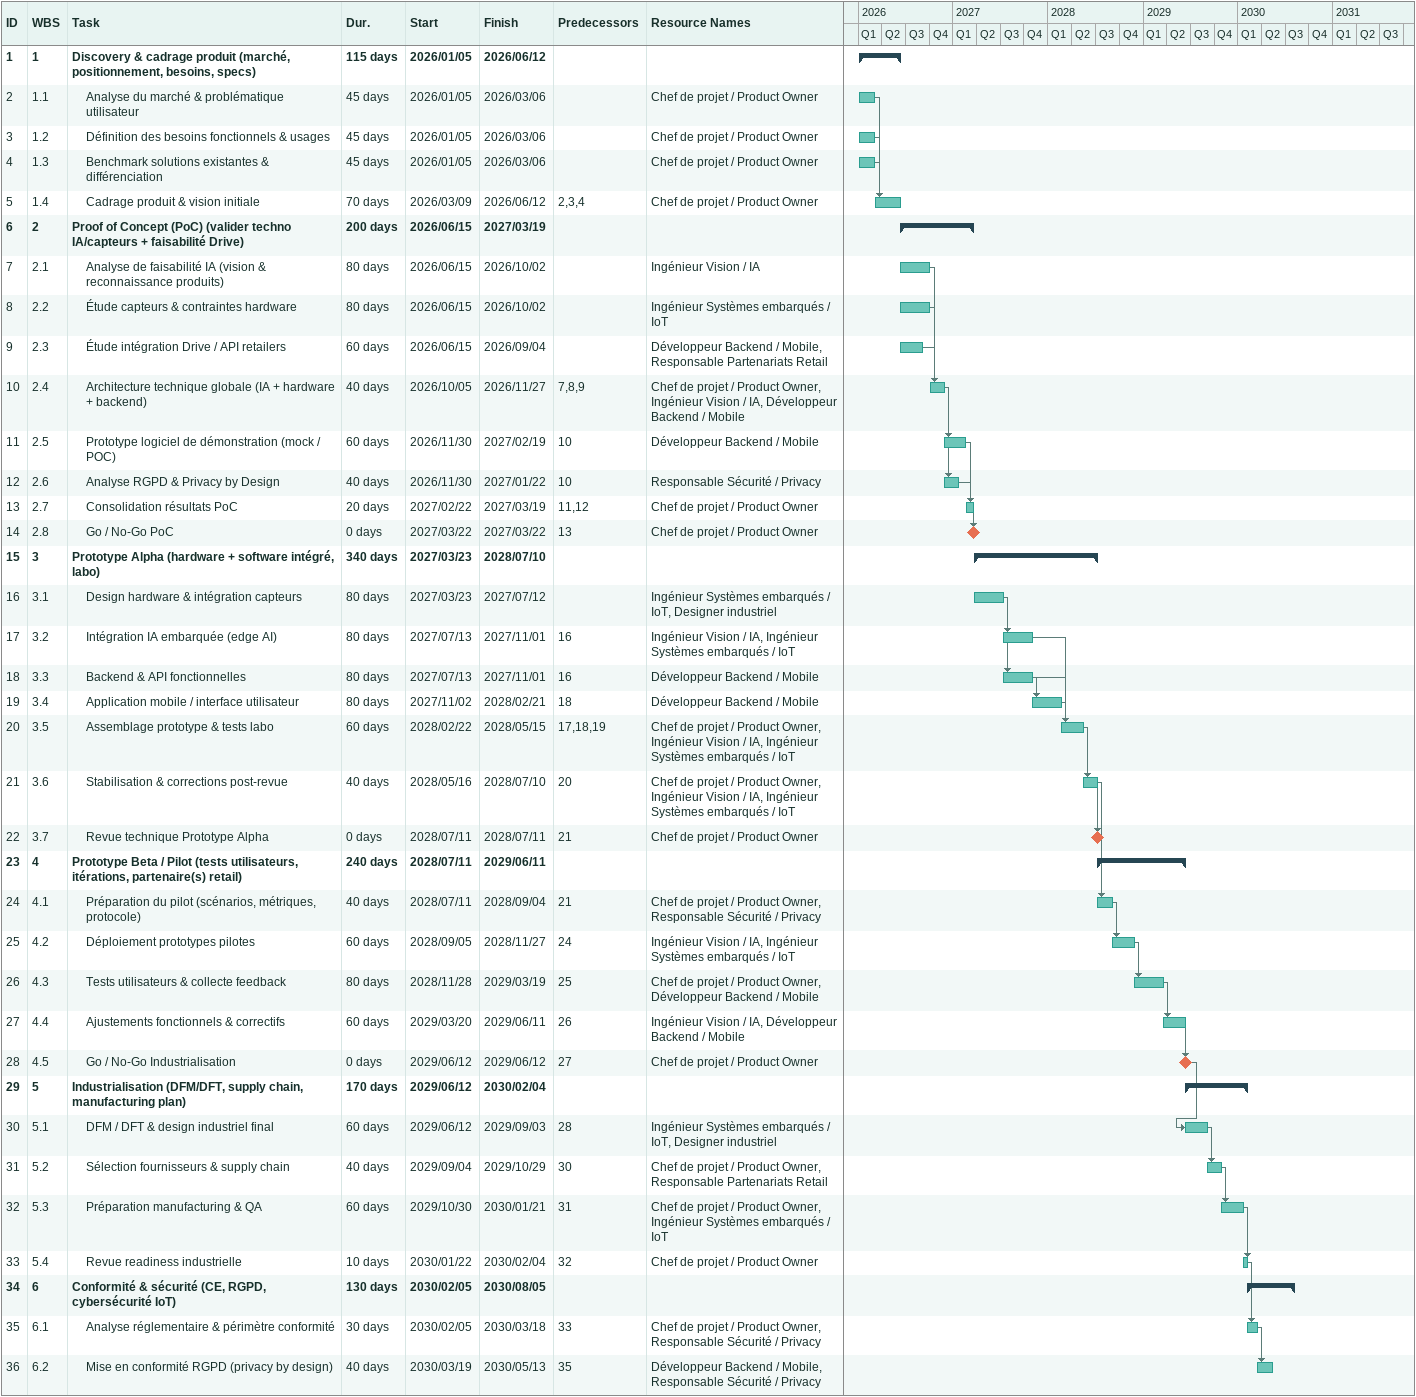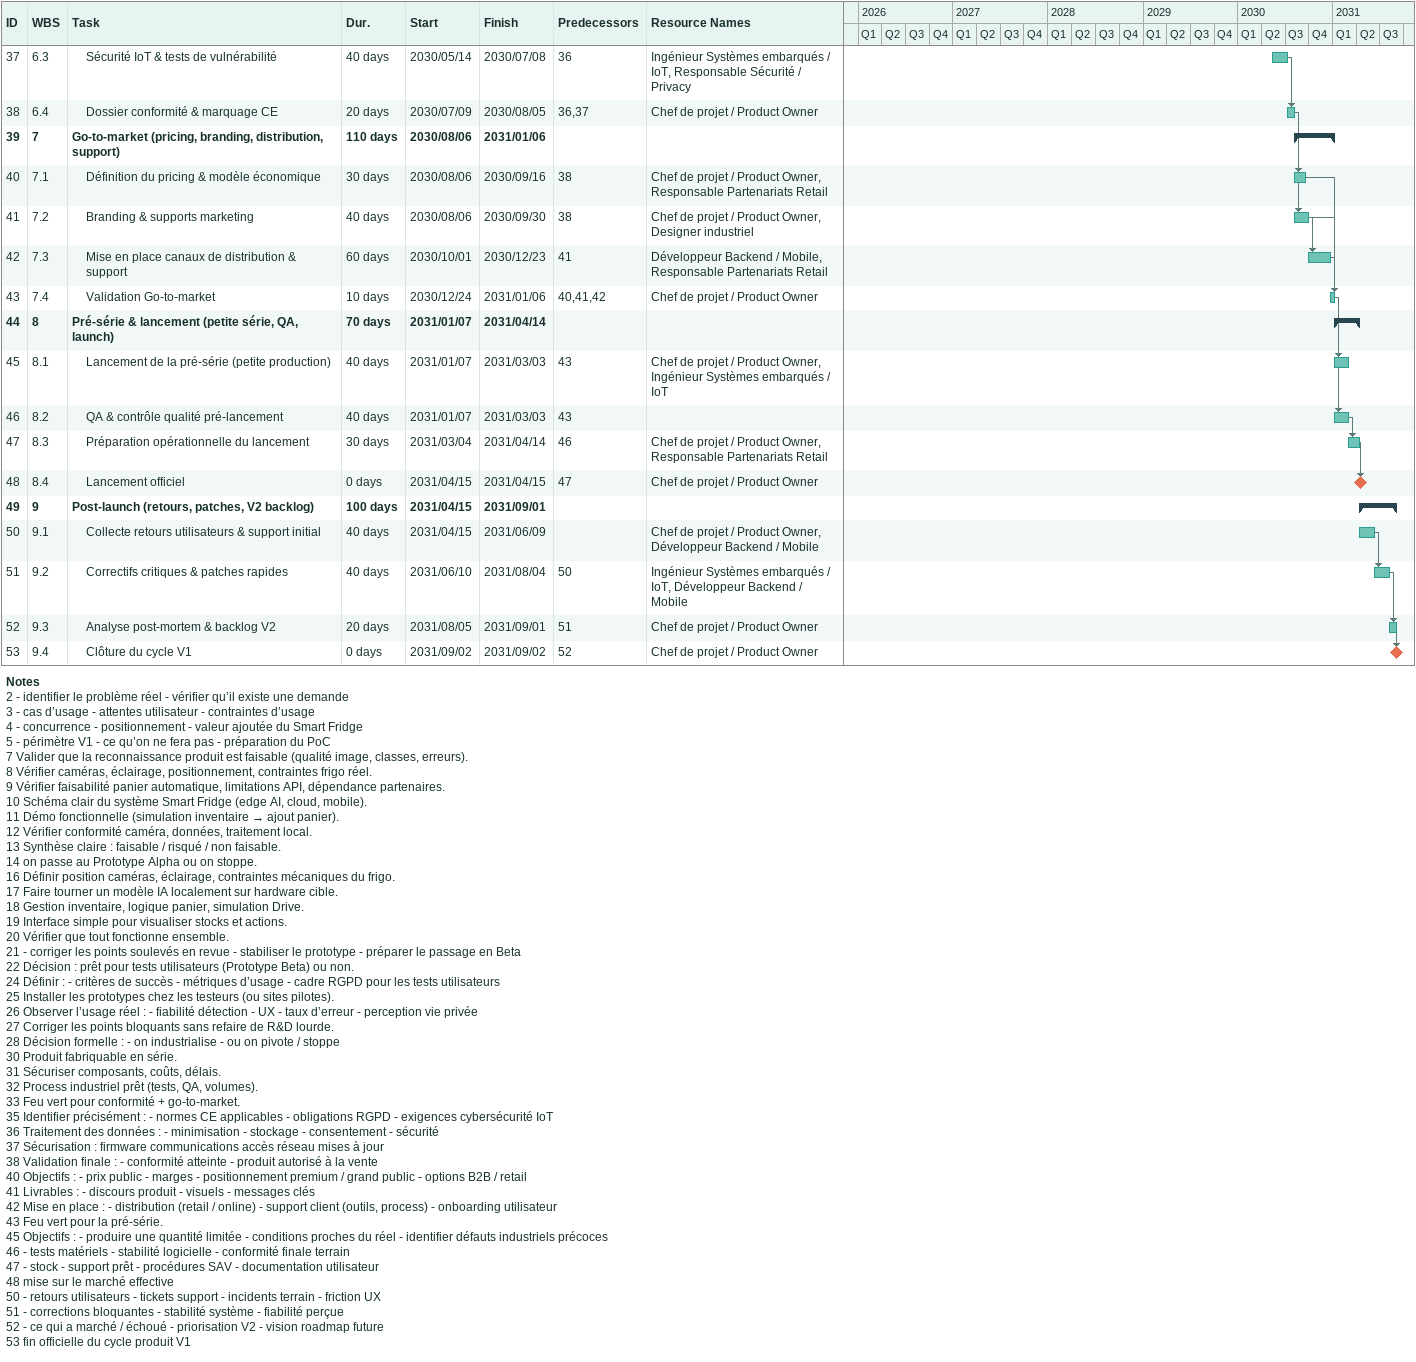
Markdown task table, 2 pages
| ID | WBS | Task | Duration | Start | Finish | Predecessors | Resources |
|---|---|---|---|---|---|---|---|
| 1 | 1 | **Discovery & cadrage produit (marché, positionnement, besoins, specs)** | 115d | 2026-01-05 | 2026-06-12 |  |  |
| 2 | 1.1 | Analyse du marché & problématique utilisateur | 45d | 2026-01-05 | 2026-03-06 |  | Chef de projet / Product Owner |
| 3 | 1.2 | Définition des besoins fonctionnels & usages | 45d | 2026-01-05 | 2026-03-06 |  | Chef de projet / Product Owner |
| 4 | 1.3 | Benchmark solutions existantes & différenciation | 45d | 2026-01-05 | 2026-03-06 |  | Chef de projet / Product Owner |
| 5 | 1.4 | Cadrage produit & vision initiale | 70d | 2026-03-09 | 2026-06-12 | 2, 3, 4 | Chef de projet / Product Owner |
| 6 | 2 | **Proof of Concept (PoC) (valider techno IA/capteurs + faisabilité Drive)** | 200d | 2026-06-15 | 2027-03-19 |  |  |
| 7 | 2.1 | Analyse de faisabilité IA (vision & reconnaissance produits) | 80d | 2026-06-15 | 2026-10-02 |  | Ingénieur Vision / IA |
| 8 | 2.2 | Étude capteurs & contraintes hardware | 80d | 2026-06-15 | 2026-10-02 |  | Ingénieur Systèmes embarqués / IoT |
| 9 | 2.3 | Étude intégration Drive / API retailers | 60d | 2026-06-15 | 2026-09-04 |  | Développeur Backend / Mobile, Responsable Partenariats Retail |
| 10 | 2.4 | Architecture technique globale (IA + hardware + backend) | 40d | 2026-10-05 | 2026-11-27 | 7, 8, 9 | Chef de projet / Product Owner, Ingénieur Vision / IA, Développeur Backend / Mobile |
| 11 | 2.5 | Prototype logiciel de démonstration (mock / POC) | 60d | 2026-11-30 | 2027-02-19 | 10 | Développeur Backend / Mobile |
| 12 | 2.6 | Analyse RGPD & Privacy by Design | 40d | 2026-11-30 | 2027-01-22 | 10 | Responsable Sécurité / Privacy |
| 13 | 2.7 | Consolidation résultats PoC | 20d | 2027-02-22 | 2027-03-19 | 11, 12 | Chef de projet / Product Owner |
| 14 | 2.8 | Go / No-Go PoC | 0d | 2027-03-22 | 2027-03-22 | 13 | Chef de projet / Product Owner |
| 15 | 3 | **Prototype Alpha (hardware + software intégré, labo)** | 340d | 2027-03-23 | 2028-07-10 |  |  |
| 16 | 3.1 | Design hardware & intégration capteurs | 80d | 2027-03-23 | 2027-07-12 |  | Ingénieur Systèmes embarqués / IoT, Designer industriel |
| 17 | 3.2 | Intégration IA embarquée (edge AI) | 80d | 2027-07-13 | 2027-11-01 | 16 | Ingénieur Vision / IA, Ingénieur Systèmes embarqués / IoT |
| 18 | 3.3 | Backend & API fonctionnelles | 80d | 2027-07-13 | 2027-11-01 | 16 | Développeur Backend / Mobile |
| 19 | 3.4 | Application mobile / interface utilisateur | 80d | 2027-11-02 | 2028-02-21 | 18 | Développeur Backend / Mobile |
| 20 | 3.5 | Assemblage prototype & tests labo | 60d | 2028-02-22 | 2028-05-15 | 17, 18, 19 | Chef de projet / Product Owner, Ingénieur Vision / IA, Ingénieur Systèmes embarqués / IoT |
| 21 | 3.6 | Stabilisation & corrections post-revue | 40d | 2028-05-16 | 2028-07-10 | 20 | Chef de projet / Product Owner, Ingénieur Vision / IA, Ingénieur Systèmes embarqués / IoT |
| 22 | 3.7 | Revue technique Prototype Alpha | 0d | 2028-07-11 | 2028-07-11 | 21 | Chef de projet / Product Owner |
| 23 | 4 | **Prototype Beta / Pilot (tests utilisateurs, itérations, partenaire(s) retail)** | 240d | 2028-07-11 | 2029-06-11 |  |  |
| 24 | 4.1 | Préparation du pilot (scénarios, métriques, protocole) | 40d | 2028-07-11 | 2028-09-04 | 21 | Chef de projet / Product Owner, Responsable Sécurité / Privacy |
| 25 | 4.2 | Déploiement prototypes pilotes | 60d | 2028-09-05 | 2028-11-27 | 24 | Ingénieur Vision / IA, Ingénieur Systèmes embarqués / IoT |
| 26 | 4.3 | Tests utilisateurs & collecte feedback | 80d | 2028-11-28 | 2029-03-19 | 25 | Chef de projet / Product Owner, Développeur Backend / Mobile |
| 27 | 4.4 | Ajustements fonctionnels & correctifs | 60d | 2029-03-20 | 2029-06-11 | 26 | Ingénieur Vision / IA, Développeur Backend / Mobile |
| 28 | 4.5 | Go / No-Go Industrialisation | 0d | 2029-06-12 | 2029-06-12 | 27 | Chef de projet / Product Owner |
| 29 | 5 | **Industrialisation (DFM/DFT, supply chain, manufacturing plan)** | 170d | 2029-06-12 | 2030-02-04 |  |  |
| 30 | 5.1 | DFM / DFT & design industriel final | 60d | 2029-06-12 | 2029-09-03 | 28 | Ingénieur Systèmes embarqués / IoT, Designer industriel |
| 31 | 5.2 | Sélection fournisseurs & supply chain | 40d | 2029-09-04 | 2029-10-29 | 30 | Chef de projet / Product Owner, Responsable Partenariats Retail |
| 32 | 5.3 | Préparation manufacturing & QA | 60d | 2029-10-30 | 2030-01-21 | 31 | Chef de projet / Product Owner, Ingénieur Systèmes embarqués / IoT |
| 33 | 5.4 | Revue readiness industrielle | 10d | 2030-01-22 | 2030-02-04 | 32 | Chef de projet / Product Owner |
| 34 | 6 | **Conformité & sécurité (CE, RGPD, cybersécurité IoT)** | 130d | 2030-02-05 | 2030-08-05 |  |  |
| 35 | 6.1 | Analyse réglementaire & périmètre conformité | 30d | 2030-02-05 | 2030-03-18 | 33 | Chef de projet / Product Owner, Responsable Sécurité / Privacy |
| 36 | 6.2 | Mise en conformité RGPD (privacy by design) | 40d | 2030-03-19 | 2030-05-13 | 35 | Développeur Backend / Mobile, Responsable Sécurité / Privacy |
| 37 | 6.3 | Sécurité IoT & tests de vulnérabilité | 40d | 2030-05-14 | 2030-07-08 | 36 | Ingénieur Systèmes embarqués / IoT, Responsable Sécurité / Privacy |
| 38 | 6.4 | Dossier conformité & marquage CE | 20d | 2030-07-09 | 2030-08-05 | 36, 37 | Chef de projet / Product Owner |
| 39 | 7 | **Go-to-market (pricing, branding, distribution, support)** | 110d | 2030-08-06 | 2031-01-06 |  |  |
| 40 | 7.1 | Définition du pricing & modèle économique | 30d | 2030-08-06 | 2030-09-16 | 38 | Chef de projet / Product Owner, Responsable Partenariats Retail |
| 41 | 7.2 | Branding & supports marketing | 40d | 2030-08-06 | 2030-09-30 | 38 | Chef de projet / Product Owner, Designer industriel |
| 42 | 7.3 | Mise en place canaux de distribution & support | 60d | 2030-10-01 | 2030-12-23 | 41 | Développeur Backend / Mobile, Responsable Partenariats Retail |
| 43 | 7.4 | Validation Go-to-market | 10d | 2030-12-24 | 2031-01-06 | 40, 41, 42 | Chef de projet / Product Owner |
| 44 | 8 | **Pré-série & lancement (petite série, QA, launch)** | 70d | 2031-01-07 | 2031-04-14 |  |  |
| 45 | 8.1 | Lancement de la pré-série (petite production) | 40d | 2031-01-07 | 2031-03-03 | 43 | Chef de projet / Product Owner, Ingénieur Systèmes embarqués / IoT |
| 46 | 8.2 | QA & contrôle qualité pré-lancement | 40d | 2031-01-07 | 2031-03-03 | 43 |  |
| 47 | 8.3 | Préparation opérationnelle du lancement | 30d | 2031-03-04 | 2031-04-14 | 46 | Chef de projet / Product Owner, Responsable Partenariats Retail |
| 48 | 8.4 | Lancement officiel | 0d | 2031-04-15 | 2031-04-15 | 47 | Chef de projet / Product Owner |
| 49 | 9 | **Post-launch (retours, patches, V2 backlog)** | 100d | 2031-04-15 | 2031-09-01 |  |  |
| 50 | 9.1 | Collecte retours utilisateurs & support initial | 40d | 2031-04-15 | 2031-06-09 |  | Chef de projet / Product Owner, Développeur Backend / Mobile |
| 51 | 9.2 | Correctifs critiques & patches rapides | 40d | 2031-06-10 | 2031-08-04 | 50 | Ingénieur Systèmes embarqués / IoT, Développeur Backend / Mobile |
| 52 | 9.3 | Analyse post-mortem & backlog V2 | 20d | 2031-08-05 | 2031-09-01 | 51 | Chef de projet / Product Owner |
| 53 | 9.4 | Clôture du cycle V1 | 0d | 2031-09-02 | 2031-09-02 | 52 | Chef de projet / Product Owner |

Notes
- 2: - identifier le problème réel - vérifier qu’il existe une demande
- 3: - cas d’usage - attentes utilisateur - contraintes d’usage
- 4: - concurrence - positionnement - valeur ajoutée du Smart Fridge
- 5: - périmètre V1 - ce qu’on ne fera pas - préparation du PoC
- 7: Valider que la reconnaissance produit est faisable (qualité image, classes, erreurs).
- 8: Vérifier caméras, éclairage, positionnement, contraintes frigo réel.
- 9: Vérifier faisabilité panier automatique, limitations API, dépendance partenaires.
- 10: Schéma clair du système Smart Fridge (edge AI, cloud, mobile).
- 11: Démo fonctionnelle (simulation inventaire → ajout panier).
- 12: Vérifier conformité caméra, données, traitement local.
- 13: Synthèse claire : faisable / risqué / non faisable.
- 14: on passe au Prototype Alpha ou on stoppe.
- 16: Définir position caméras, éclairage, contraintes mécaniques du frigo.
- 17: Faire tourner un modèle IA localement sur hardware cible.
- 18: Gestion inventaire, logique panier, simulation Drive.
- 19: Interface simple pour visualiser stocks et actions.
- 20: Vérifier que tout fonctionne ensemble.
- 21: - corriger les points soulevés en revue - stabiliser le prototype - préparer le passage en Beta
- 22: Décision : prêt pour tests utilisateurs (Prototype Beta) ou non.
- 24: Définir : - critères de succès - métriques d’usage - cadre RGPD pour les tests utilisateurs
- 25: Installer les prototypes chez les testeurs (ou sites pilotes).
- 26: Observer l’usage réel : - fiabilité détection - UX - taux d’erreur - perception vie privée
- 27: Corriger les points bloquants sans refaire de R&D lourde.
- 28: Décision formelle : - on industrialise - ou on pivote / stoppe
- 30: Produit fabriquable en série.
- 31: Sécuriser composants, coûts, délais.
- 32: Process industriel prêt (tests, QA, volumes).
- 33: Feu vert pour conformité + go-to-market.
- 35: Identifier précisément : - normes CE applicables - obligations RGPD - exigences cybersécurité IoT
- 36: Traitement des données : - minimisation - stockage - consentement - sécurité
- 37: Sécurisation : firmware communications accès réseau mises à jour
- 38: Validation finale : - conformité atteinte - produit autorisé à la vente
- 40: Objectifs : - prix public - marges - positionnement premium / grand public - options B2B / retail
- 41: Livrables : - discours produit - visuels - messages clés
- 42: Mise en place : - distribution (retail / online) - support client (outils, process) - onboarding utilisateur
- 43: Feu vert pour la pré-série.
- 45: Objectifs : - produire une quantité limitée - conditions proches du réel - identifier défauts industriels précoces
- 46: - tests matériels - stabilité logicielle - conformité finale terrain
- 47: - stock - support prêt - procédures SAV - documentation utilisateur
- 48: mise sur le marché effective
- 50: - retours utilisateurs - tickets support - incidents terrain - friction UX
- 51: - corrections bloquantes - stabilité système - fiabilité perçue
- 52: - ce qui a marché / échoué - priorisation V2 - vision roadmap future
- 53: fin officielle du cycle produit V1
